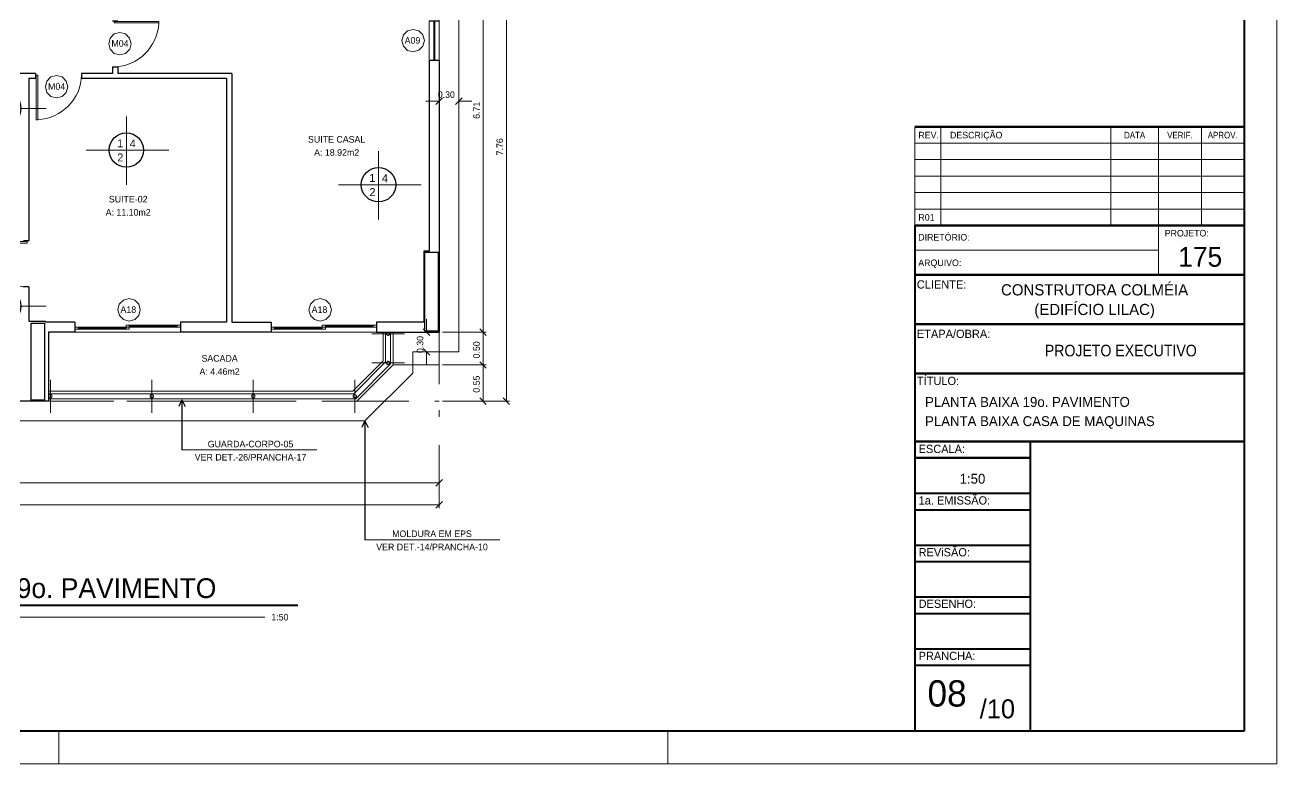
# Model space of a CAD drawing. Header units: metres. Extents: x 3.9 to 63.3, y 8 to 50.1.
# Drawn here: x 44.34 to 63.35, y 8.02 to 19.24 of the extents above; entities that cross this region are included whole.
import ezdxf
from ezdxf.enums import TextEntityAlignment as Align

# ---------------------------------------------------------------- set-up
doc = ezdxf.new("R2010")
doc.units = ezdxf.units.M
doc.header["$MEASUREMENT"] = 0
for name, pattern in [('DGN Style 2', [0.988287, 0.592972, -0.395315]), ('DGN Style 3', [1.383601, 0.988287, -0.395315]), ('DGN Style 4', [1.582247, 0.790629, -0.395315, 0.000988287, -0.395315])]:
    doc.linetypes.add(name, pattern=pattern)
doc.layers.get('Defpoints').update_dxf_attribs({"lineweight": 0})
for name, color, linetype, lineweight in [('00-EDIFICACOES TÉRREO', 7, 'Continuous', 0), ('34 - Mobiliário', 7, 'Continuous', 0), ('CORNIJAS_VAR NA PLANTA PTIPO 1', 7, 'Continuous', 0), ('Level 1', 7, 'Continuous', 0), ('Level 11-1', 7, 'Continuous', 0), ('Level 12', 7, 'Continuous', 0), ('Level 14', 7, 'Continuous', 0), ('Level 21-1', 7, 'Continuous', 0), ('Level 24-1', 7, 'Continuous', 0), ('Level 3', 7, 'Continuous', 0), ('Level 31', 7, 'Continuous', 0), ('Level 50', 7, 'Continuous', 0), ('Level 62', 7, 'Continuous', 0), ('Level 63', 7, 'Continuous', 0), ('Level 7', 7, 'Continuous', 0)]:
    doc.layers.add(name, color=color, linetype=linetype, lineweight=lineweight)
doc.layers.add('6', color=6, linetype='Continuous')
doc.styles.add('Style-INTL_ENGINEERING', font='INTL_ENGINEERING.shx')
doc.dimstyles.get("Standard").update_dxf_attribs({"dimtxt": 0.18, "dimasz": 0.18, "dimexe": 0.18, "dimexo": 0.0625, "dimgap": 0.09, "dimtad": 0, "dimtih": 1, "dimtoh": 1, "dimdec": 4, "dimzin": 1, "dimdsep": 46, "dimtxsty": 'Standard', "dimcen": 0, "dimadec": 0, "dimazin": 0, "dimtfac": 1, "dimtdec": 4, "dimtofl": 0, "dimtmove": 0, "dimatfit": 3, "dimfxl": 0, "dimtolj": 1, "dimtzin": 1, "dimarcsym": 0})

# ---------------------------------------------------------------- blocks, each defined once
blk = doc.blocks.new('P70D')
at = {"layer": '00-EDIFICACOES TÉRREO', "color": 7, "linetype": 'Continuous', "lineweight": 13}
for p, q in [((0.035, 0.705), (0.01, 0.705)), ((0.01, 0.705), (0.01, 0.025)), ((0.035, 0.025), (0.035, 0.705)), ((0.01, 0.025), (0.035, 0.025))]:
    blk.add_line(p, q, dxfattribs=at)
blk.add_ellipse((0.007, 0.032), major_axis=(0.661, -0.214), ratio=0.965677, start_param=0.313159, end_param=1.833935, dxfattribs=at)
at = {"layer": 'CORNIJAS_VAR NA PLANTA PTIPO 1', "color": 7, "linetype": 'Continuous', "lineweight": 30}
for p, q in [((0, 0), (0, 0.08)), ((0.7, 0), (0.7, 0.08))]:
    blk.add_line(p, q, dxfattribs=at)
blk = doc.blocks.new('P70D_1')
at = {"layer": 'Level 14', "color": 7, "linetype": 'Continuous', "lineweight": 13}
for p, q in [((0.035, 0.705), (0.01, 0.705)), ((0.01, 0.705), (0.01, 0.025)), ((0.035, 0.025), (0.035, 0.705)), ((0.01, 0.025), (0.035, 0.025))]:
    blk.add_line(p, q, dxfattribs=at)
blk.add_ellipse((0.007, 0.032), major_axis=(0.661, -0.214), ratio=0.965677, start_param=0.313159, end_param=1.833935, dxfattribs=at)
at = {"layer": 'Level 7', "color": 7, "linetype": 'Continuous', "lineweight": 30}
for p, q in [((0, 0), (0, 0.08)), ((0.7, 0), (0.7, 0.08))]:
    blk.add_line(p, q, dxfattribs=at)
blk = doc.blocks.new('PC185')
at = {"layer": 'Level 14', "color": 7, "linetype": 'Continuous', "lineweight": 13, "flags": 128}
for points in [[(0.00001, -0.04504), (0.05, -0.04504), (0.05001, -0.07502), (0.00002, -0.07504)], [(0.77501, -0.04506), (0.05, -0.04504), (0.05, -0.05504), (0.775, -0.05508)], [(0.05, -0.06502), (0.77502, -0.06506), (0.77499, -0.07506), (0.05001, -0.07502)], [(0.82499, -0.04506), (0.77501, -0.04506), (0.77499, -0.07506), (0.825, -0.07506)], [(0.77503, -0.07504), (0.82501, -0.07502), (0.82501, -0.10502), (0.77502, -0.10502)], [(1.55002, -0.07506), (0.82501, -0.07502), (0.82499, -0.08506), (1.55, -0.08504)], [(0.82502, -0.09502), (1.55002, -0.09504), (1.55001, -0.10504), (0.82501, -0.10502)], [(1.60001, -0.07506), (1.55002, -0.07506), (1.55001, -0.10504), (1.60002, -0.10504)]]:
    blk.add_lwpolyline(points, close=True, dxfattribs=at)
at = {"layer": 'Level 31', "color": 30, "linetype": 'Continuous', "lineweight": 0}
blk.add_line((-0.00001, -0.15008), (1.60001, -0.15012), dxfattribs=at)
at = {"layer": 'Level 7', "color": 7, "linetype": 'Continuous', "lineweight": 30, "flags": 128}
for points in [[(0, 0), (-0.00001, -0.15008)], [(1.60001, -0.00002), (1.60001, -0.1501)]]:
    blk.add_lwpolyline(points, dxfattribs=at)
blk = doc.blocks.new('J140B1')
at = {"layer": '34 - Mobiliário', "color": 7, "linetype": 'Continuous', "lineweight": 40}
blk.add_line((0, 0.075), (0.6, 0.075), dxfattribs=at)
at = {"layer": 'CORNIJAS_VAR NA PLANTA PTIPO 1', "color": 7, "linetype": 'Continuous', "lineweight": 30}
for p, q in [((0, 0), (0, 0.15)), ((0.6, 0), (0.6, 0.15))]:
    blk.add_line(p, q, dxfattribs=at)
at = {"layer": 'CORNIJAS_VAR NA PLANTA PTIPO 1', "color": 7, "linetype": 'Continuous', "lineweight": 0}
for p, q in [((0, 0.15), (0.6, 0.15)), ((0, 0), (0.6, 0))]:
    blk.add_line(p, q, dxfattribs=at)
blk = doc.blocks.new('*U94')
at = {"layer": 'Level 1', "color": 3, "linetype": 'DGN Style 4', "lineweight": 0}
blk.add_line((0, 0.25), (0, -0.25), dxfattribs=at)
at = {"layer": 'Level 50', "color": 190, "linetype": 'DGN Style 2', "lineweight": 0, "extrusion": (0, 0, -1)}
blk.add_circle((0, 0), 0.025, dxfattribs=at)
blk = doc.blocks.new('*U95')
at = {"layer": 'Level 1', "color": 3, "linetype": 'DGN Style 4', "lineweight": 0}
blk.add_line((0.25, 0), (-0.25, 0), dxfattribs=at)
at = {"layer": 'Level 50', "color": 190, "linetype": 'DGN Style 2', "lineweight": 0, "extrusion": (0, 0, -1)}
blk.add_circle((0, 0), 0.025, dxfattribs=at)
blk = doc.blocks.new('*U96')
at = {"layer": 'Level 1', "color": 3, "linetype": 'DGN Style 4', "lineweight": 0}
blk.add_line((0.25, 0), (-0.25, 0), dxfattribs=at)
at = {"layer": 'Level 50', "color": 190, "linetype": 'DGN Style 2', "lineweight": 0, "extrusion": (0, 0, -1)}
blk.add_circle((0, 0), 0.025, dxfattribs=at)
blk = doc.blocks.new('*U97')
at = {"layer": 'Level 1', "color": 3, "linetype": 'DGN Style 4', "lineweight": 0}
blk.add_line((0, 0.25), (0, -0.25), dxfattribs=at)
at = {"layer": 'Level 50', "color": 190, "linetype": 'DGN Style 2', "lineweight": 0, "extrusion": (0, 0, -1)}
blk.add_circle((0, 0), 0.025, dxfattribs=at)
blk = doc.blocks.new('*U98')
at = {"layer": 'Level 1', "color": 3, "linetype": 'DGN Style 4', "lineweight": 0}
blk.add_line((0, 0.25), (0, -0.25), dxfattribs=at)
at = {"layer": 'Level 50', "color": 190, "linetype": 'DGN Style 2', "lineweight": 0, "extrusion": (0, 0, -1)}
blk.add_circle((0, 0), 0.025, dxfattribs=at)
blk = doc.blocks.new('*U99')
at = {"layer": 'Level 1', "color": 3, "linetype": 'DGN Style 4', "lineweight": 0}
blk.add_line((0, 0.25), (0, -0.25), dxfattribs=at)
at = {"layer": 'Level 50', "color": 190, "linetype": 'DGN Style 2', "lineweight": 0, "extrusion": (0, 0, -1)}
blk.add_circle((0, 0), 0.025, dxfattribs=at)
blk = doc.blocks.new('*U87')
at = {"layer": 'CORNIJAS_VAR NA PLANTA PTIPO 1', "color": 7, "linetype": 'DGN Style 3', "lineweight": 13, "flags": 128}
blk.add_lwpolyline([(14.195, -6.288), (18.875, -6.288), (19.425, -5.738), (19.425, -5.238)], dxfattribs=at)
at = {"layer": 'CORNIJAS_VAR NA PLANTA PTIPO 1', "color": 7, "linetype": 'Continuous', "lineweight": 13, "flags": 128}
blk.add_lwpolyline([(14.195, -6.138), (18.813, -6.138), (19.275, -5.676), (19.275, -5.238)], dxfattribs=at)
at = {"layer": 'Level 21-1', "color": 7, "linetype": 'Continuous', "lineweight": 13}
for p, q in [((20.425, -5.538), (20.425, 1.772)), ((19.725, -5.862), (19.725, -5.538)), ((19.725, -5.538), (20.425, -5.538)), ((18.999, -6.588), (19.725, -5.862)), ((9.471, -6.588), (18.999, -6.588))]:
    blk.add_line(p, q, dxfattribs=at)
at = {"layer": 'Level 50', "color": 190, "linetype": 'Continuous', "lineweight": 13, "flags": 128}
for points in [[(14.195, -6.175), (18.828, -6.175), (19.312, -5.691), (19.312, -5.238)], [(14.195, -6.25), (18.859, -6.25), (19.387, -5.722), (19.387, -5.238)]]:
    blk.add_lwpolyline(points, dxfattribs=at)
at = {"layer": 'Level 50', "color": 190, "linetype": 'DGN Style 2', "lineweight": 0, "extrusion": (0, 0, -1)}
for name, p in [('*U95', (-19.351, -5.263)), ('*U96', (-19.351, -5.707)), ('*U94', (-14.221, -6.213)), ('*U98', (-15.762, -6.213)), ('*U99', (-17.303, -6.213)), ('*U97', (-18.845, -6.213))]:
    blk.add_blockref(name, p, dxfattribs=at)
blk = doc.blocks.new('*U137')
at = {"layer": 'Level 11-1', "color": 2, "linetype": 'Continuous', "lineweight": 40}
blk.add_line((-0.08778, -0.00076), (0.08448, -0.00076), dxfattribs=at)
at = {"layer": 'Level 11-1', "color": 2, "linetype": 'Continuous', "lineweight": 0}
blk.add_line((-0.0554, -0.00443), (0.0745, -0.00442), dxfattribs=at)
at = {"layer": 'Level 11-1', "color": 2, "linetype": 'Continuous', "lineweight": 40}
blk.add_circle((-0.07819, -0.00077), 0.0096, dxfattribs=at)
at = {"layer": 'Level 11-1', "color": 2, "linetype": 'Continuous', "lineweight": 40, "style": 'Style-INTL_ENGINEERING'}
blk.add_text('PLANTA BAIXA 19o. PAVIMENTO', height=0.0059999, rotation=0.0007, dxfattribs=at).set_placement((-0.06465, 0.00138))
at = {"layer": 'Level 11-1', "color": 2, "linetype": 'Continuous', "lineweight": 0, "style": 'Style-INTL_ENGINEERING'}
blk.add_text('ESCALA', height=0.002, rotation=0.0007, dxfattribs=at).set_placement((-0.05558, -0.00478), align=Align.MIDDLE_RIGHT)
at = {"layer": 'Level 11-1', "color": 2, "linetype": 'Continuous', "lineweight": 13, "style": 'Style-INTL_ENGINEERING'}
blk.add_text('1:50', height=0.002, rotation=0.0007, dxfattribs=at).set_placement((0.07646, -0.00444), align=Align.MIDDLE_LEFT)
at = {"layer": 'Level 11-1', "color": 2, "linetype": 'Continuous', "lineweight": 40, "insert": (-0.07801, -0.00121), "char_height": 0.006, "attachment_point": 8, "rotation": 0.0007, "line_spacing_factor": 0.6, "style": 'Style-INTL_ENGINEERING'}
blk.add_mtext('1\\P', dxfattribs=at)
at = {"layer": 'Level 11-1', "color": 2, "linetype": 'Continuous', "lineweight": 13, "insert": (-0.07778, -0.00764), "char_height": 0.002, "attachment_point": 8, "rotation": 0.0007, "line_spacing_factor": 0.6, "style": 'Style-INTL_ENGINEERING'}
blk.add_mtext('08\\P', dxfattribs=at)
blk = doc.blocks.new('*D225')
at = {"layer": 'Defpoints', "color": 2, "linetype": 'Continuous', "lineweight": 0}
for p, q in [((31.694, 13.077), (31.694, 12.239)), ((50.625, 12.86), (50.625, 12.239)), ((31.644, 12.239), (31.744, 12.338)), ((50.625, 12.288), (31.694, 12.288)), ((50.674, 12.338), (50.575, 12.239))]:
    blk.add_line(p, q, dxfattribs=at)
at = {"layer": 'Defpoints'}
for p in [(31.694, 13.126), (50.625, 12.909), (31.694, 12.288), (41.159, 12.288)]:
    blk.add_point(p, dxfattribs=at)
at = {"layer": 'Defpoints', "color": 2, "linetype": 'Continuous', "lineweight": 0, "style": 'Style-INTL_ENGINEERING'}
blk.add_text('18.93', height=0.0995, dxfattribs=at).set_placement((41.001, 12.387), align=Align.MIDDLE_LEFT)
blk = doc.blocks.new('_Oblique')
at = {"color": 0, "linetype": 'ByBlock', "lineweight": -2}
blk.add_line((0.5, 0.5), (-0.5, -0.5), dxfattribs=at)
blk = doc.blocks.new('*D235')
at = {"layer": 'Defpoints', "color": 2, "linetype": 'Continuous', "lineweight": 0}
for p, q in [((10.375, 12.86), (10.375, 11.906)), ((50.625, 12.86), (50.625, 11.906)), ((10.325, 11.906), (10.424, 12.006)), ((50.674, 12.006), (50.575, 11.906)), ((50.625, 11.956), (10.375, 11.956))]:
    blk.add_line(p, q, dxfattribs=at)
at = {"layer": 'Defpoints'}
for p in [(10.375, 12.909), (50.625, 12.909), (10.375, 11.956), (30.5, 11.956)]:
    blk.add_point(p, dxfattribs=at)
at = {"layer": 'Defpoints', "color": 2, "linetype": 'Continuous', "lineweight": 0, "style": 'Style-INTL_ENGINEERING'}
blk.add_text('40.25', height=0.0995, dxfattribs=at).set_placement((30.309, 12.055), align=Align.MIDDLE_LEFT)
blk = doc.blocks.new('*D297')
at = {"layer": 'Defpoints', "color": 2, "linetype": 'Continuous', "lineweight": 0}
for p, q in [((50.674, 14.579), (51.342, 14.579)), ((51.242, 14.629), (51.342, 14.529)), ((51.292, 14.579), (51.292, 14.079)), ((50.674, 14.079), (51.342, 14.079)), ((51.342, 14.029), (51.242, 14.129))]:
    blk.add_line(p, q, dxfattribs=at)
at = {"layer": 'Defpoints'}
for p in [(50.625, 14.579), (51.292, 14.329), (50.625, 14.079), (51.292, 14.079)]:
    blk.add_point(p, dxfattribs=at)
at = {"layer": 'Defpoints', "color": 2, "linetype": 'Continuous', "lineweight": 0, "style": 'Style-INTL_ENGINEERING'}
blk.add_text('0.50', height=0.0995, rotation=90, dxfattribs=at).set_placement((51.193, 14.179), align=Align.MIDDLE_LEFT)
blk = doc.blocks.new('*D298')
at = {"layer": 'Defpoints', "color": 2, "linetype": 'Continuous', "lineweight": 0}
for p, q in [((50.674, 14.079), (51.342, 14.079)), ((51.242, 14.129), (51.342, 14.029)), ((51.292, 14.079), (51.292, 13.529)), ((50.674, 13.529), (51.342, 13.529)), ((51.342, 13.479), (51.242, 13.579))]:
    blk.add_line(p, q, dxfattribs=at)
at = {"layer": 'Defpoints'}
for p in [(50.625, 14.079), (51.292, 13.804), (50.625, 13.529), (51.292, 13.529)]:
    blk.add_point(p, dxfattribs=at)
at = {"layer": 'Defpoints', "color": 2, "linetype": 'Continuous', "lineweight": 0, "style": 'Style-INTL_ENGINEERING'}
blk.add_text('0.55', height=0.0995, rotation=90, dxfattribs=at).set_placement((51.193, 13.658), align=Align.MIDDLE_LEFT)
blk = doc.blocks.new('*D296')
at = {"layer": 'Defpoints', "color": 2, "linetype": 'Continuous', "lineweight": 0}
for p, q in [((51.242, 21.339), (51.342, 21.239)), ((50.674, 21.289), (51.342, 21.289)), ((51.292, 21.289), (51.292, 14.579)), ((50.674, 14.579), (51.342, 14.579)), ((51.342, 14.529), (51.242, 14.629))]:
    blk.add_line(p, q, dxfattribs=at)
at = {"layer": 'Defpoints'}
for p in [(50.625, 21.289), (51.292, 17.934), (50.625, 14.579), (51.292, 14.579)]:
    blk.add_point(p, dxfattribs=at)
at = {"layer": 'Defpoints', "color": 2, "linetype": 'Continuous', "lineweight": 0, "style": 'Style-INTL_ENGINEERING'}
blk.add_text('6.71', height=0.0995, rotation=90, dxfattribs=at).set_placement((51.193, 17.818), align=Align.MIDDLE_LEFT)
blk = doc.blocks.new('*D299')
at = {"layer": 'Defpoints', "color": 2, "linetype": 'Continuous', "lineweight": 0}
for p, q in [((51.596, 21.339), (51.695, 21.239)), ((50.674, 21.289), (51.695, 21.289)), ((51.646, 21.289), (51.646, 13.529)), ((50.674, 13.529), (51.695, 13.529)), ((51.695, 13.479), (51.596, 13.579))]:
    blk.add_line(p, q, dxfattribs=at)
at = {"layer": 'Defpoints'}
for p in [(50.625, 21.289), (51.646, 17.409), (50.625, 13.529), (51.646, 13.529)]:
    blk.add_point(p, dxfattribs=at)
at = {"layer": 'Defpoints', "color": 2, "linetype": 'Continuous', "lineweight": 0, "style": 'Style-INTL_ENGINEERING'}
blk.add_text('7.76', height=0.0995, rotation=90, dxfattribs=at).set_placement((51.546, 17.264), align=Align.MIDDLE_LEFT)
blk = doc.blocks.new('TerminatorOpen')
at = {"color": 0, "linetype": 'ByBlock', "lineweight": -2}
for q in [(-1, 0.5), (-1, 0), (-1, -0.5)]:
    blk.add_line((0, 0), q, dxfattribs=at)
blk = doc.blocks.new('INDESP_4')
at = {"layer": 'Level 3', "color": 131, "linetype": 'Continuous', "lineweight": 0}
for p, q in [((0.01506, -0.01302), (0.01507, 0.01257)), ((0.00001, 0), (0.03099, 0))]:
    blk.add_line(p, q, dxfattribs=at)
at = {"layer": 'Level 3', "color": 131, "linetype": 'Continuous', "lineweight": 13}
blk.add_line((0.0221, 0), (0.02213, 0.00002), dxfattribs=at)
at = {"layer": 'Level 3', "color": 131, "linetype": 'Continuous', "lineweight": 30}
blk.add_circle((0.01505, 0.00001), 0.00645, dxfattribs=at)
at = {"layer": 'Level 3', "color": 131, "linetype": 'Continuous', "lineweight": 30, "style": 'Style-INTL_ENGINEERING'}
for s, p in [('1', (0.01159, 0.00105)), ('4', (0.01633, 0.00098)), ('2', (0.01167, -0.00425))]:
    blk.add_text(s, height=0.003, rotation=0, dxfattribs=at).set_placement(p)
blk = doc.blocks.new('INDESP_6')
at = {"layer": 'Level 3', "color": 131, "linetype": 'Continuous', "lineweight": 0}
for p, q in [((0.01506, -0.01302), (0.01507, 0.01257)), ((0.00001, 0), (0.03099, 0))]:
    blk.add_line(p, q, dxfattribs=at)
at = {"layer": 'Level 3', "color": 131, "linetype": 'Continuous', "lineweight": 13}
blk.add_line((0.0221, 0), (0.02213, 0.00002), dxfattribs=at)
at = {"layer": 'Level 3', "color": 131, "linetype": 'Continuous', "lineweight": 30}
blk.add_circle((0.01505, 0.00001), 0.00645, dxfattribs=at)
at = {"layer": 'Level 3', "color": 131, "linetype": 'Continuous', "lineweight": 30, "style": 'Style-INTL_ENGINEERING'}
for s, p in [('1', (0.01159, 0.00105)), ('2', (0.01633, 0.00098)), ('2', (0.01167, -0.00425))]:
    blk.add_text(s, height=0.003, rotation=0, dxfattribs=at).set_placement(p)
blk = doc.blocks.new('*U352')
at = {"layer": '00-EDIFICACOES TÉRREO', "color": 4, "linetype": 'Continuous', "lineweight": 0, "flags": 128}
blk.add_lwpolyline([(0.00342, 0), (0.00294, 0.00172), (0.00172, 0.00296), (0, 0.00342), (-0.00171, 0.00296), (-0.00296, 0.00172), (-0.00341, 0), (-0.00294, -0.00171), (-0.00172, -0.00295), (-0.00001, -0.00341), (0.00173, -0.00294), (0.00295, -0.00171)], close=True, dxfattribs=at)
at = {"layer": '00-EDIFICACOES TÉRREO', "color": 4, "linetype": 'Continuous', "lineweight": 0, "style": 'Style-INTL_ENGINEERING'}
blk.add_text('M04', height=0.001999, rotation=359.9999, dxfattribs=at).set_placement((-0.00259, -0.00093))
blk = doc.blocks.new('*U362')
at = {"layer": '00-EDIFICACOES TÉRREO', "color": 4, "linetype": 'Continuous', "lineweight": 0, "flags": 128}
blk.add_lwpolyline([(0.00342, 0), (0.00294, 0.00172), (0.00172, 0.00296), (0, 0.00342), (-0.00171, 0.00296), (-0.00296, 0.00172), (-0.00341, 0), (-0.00294, -0.00171), (-0.00172, -0.00295), (-0.00001, -0.00341), (0.00173, -0.00294), (0.00295, -0.00171)], close=True, dxfattribs=at)
at = {"layer": '00-EDIFICACOES TÉRREO', "color": 4, "linetype": 'Continuous', "lineweight": 0, "style": 'Style-INTL_ENGINEERING'}
blk.add_text('A09', height=0.001999, rotation=359.9999, dxfattribs=at).set_placement((-0.00259, -0.00093))
blk = doc.blocks.new('*U363')
at = {"layer": '00-EDIFICACOES TÉRREO', "color": 4, "linetype": 'Continuous', "lineweight": 0, "flags": 128}
blk.add_lwpolyline([(0.00342, 0), (0.00294, 0.00172), (0.00172, 0.00296), (0, 0.00342), (-0.00171, 0.00296), (-0.00296, 0.00172), (-0.00341, 0), (-0.00294, -0.00171), (-0.00172, -0.00295), (-0.00001, -0.00341), (0.00173, -0.00294), (0.00295, -0.00171)], close=True, dxfattribs=at)
at = {"layer": '00-EDIFICACOES TÉRREO', "color": 4, "linetype": 'Continuous', "lineweight": 0, "style": 'Style-INTL_ENGINEERING'}
blk.add_text('A18', height=0.001999, rotation=359.9999, dxfattribs=at).set_placement((-0.00259, -0.00093))
blk = doc.blocks.new('*D368')
at = {"layer": 'Defpoints', "color": 2, "linetype": 'Continuous', "lineweight": 0}
for p, q in [((50.435, 14.779), (50.435, 14.579)), ((50.485, 14.529), (50.385, 14.629)), ((50.538, 14.579), (50.386, 14.579)), ((50.385, 14.329), (50.485, 14.229)), ((50.525, 14.279), (50.386, 14.279)), ((50.435, 14.08), (50.435, 14.279))]:
    blk.add_line(p, q, dxfattribs=at)
at = {"layer": 'Defpoints'}
for p in [(50.587, 14.579), (50.435, 14.41), (50.435, 14.279), (50.575, 14.279)]:
    blk.add_point(p, dxfattribs=at)
at = {"layer": 'Defpoints', "color": 2, "linetype": 'Continuous', "lineweight": 0, "style": 'Style-INTL_ENGINEERING'}
blk.add_text('0.30', height=0.0995, rotation=90, dxfattribs=at).set_placement((50.336, 14.26), align=Align.MIDDLE_LEFT)
blk = doc.blocks.new('*D381')
at = {"layer": 'Defpoints', "color": 2, "linetype": 'Continuous', "lineweight": 0}
for p, q in [((50.425, 18.086), (50.625, 18.086)), ((50.674, 18.136), (50.575, 18.037)), ((50.625, 17.996), (50.625, 18.136)), ((50.875, 18.037), (50.974, 18.136)), ((50.925, 17.984), (50.925, 18.136)), ((51.124, 18.086), (50.925, 18.086))]:
    blk.add_line(p, q, dxfattribs=at)
at = {"layer": 'Defpoints'}
for p in [(50.625, 18.086), (50.756, 18.086), (50.625, 17.947), (50.925, 17.934)]:
    blk.add_point(p, dxfattribs=at)
at = {"layer": 'Defpoints', "color": 2, "linetype": 'Continuous', "lineweight": 0, "style": 'Style-INTL_ENGINEERING'}
blk.add_text('0.30', height=0.0995, dxfattribs=at).set_placement((50.605, 18.186), align=Align.MIDDLE_LEFT)

msp = doc.modelspace()

# ---------------------------------------------------------------- linework, layer by layer
at = {"layer": '6', "linetype": 'Continuous'}
for points in [[(50.61, 14.595), (50.41, 14.595), (50.41, 15.795), (50.61, 15.795)], [(44.63, 13.545), (44.43, 13.545), (44.43, 14.715), (44.63, 14.715)]]:
    msp.add_lwpolyline(points, close=True, dxfattribs=at)
at = {"layer": 'CORNIJAS_VAR NA PLANTA PTIPO 1', "color": 7, "linetype": 'Continuous', "lineweight": 30}
for p, q in [((50.475, 18.709), (50.475, 15.81)), ((50.625, 18.709), (50.625, 14.579)), ((44.495, 18.509), (42.835, 18.509)), ((45.665, 18.509), (45.195, 18.509)), ((45.665, 18.609), (45.665, 18.509)), ((45.745, 18.609), (45.745, 18.509)), ((47.475, 18.509), (45.745, 18.509)), ((47.475, 18.509), (47.475, 14.729)), ((44.395, 18.429), (44.395, 15.964)), ((44.495, 18.429), (44.395, 18.429)), ((47.395, 18.429), (45.195, 18.429)), ((47.395, 18.429), (47.395, 14.729)), ((44.395, 15.264), (44.395, 14.745)), ((44.395, 14.745), (44.645, 14.745)), ((44.645, 14.729), (44.645, 14.745)), ((45.095, 14.729), (44.645, 14.729)), ((47.395, 14.729), (46.695, 14.729)), ((47.475, 14.729), (48.075, 14.729)), ((50.395, 14.729), (49.675, 14.729)), ((45.095, 14.579), (44.695, 14.579)), ((48.075, 14.579), (46.695, 14.579)), ((49.675, 14.579), (50.625, 14.579)), ((44.695, 13.529), (44.08, 13.529))]:
    msp.add_line(p, q, dxfattribs=at)
at = {"layer": 'CORNIJAS_VAR NA PLANTA PTIPO 1', "color": 7, "linetype": 'Continuous', "lineweight": 30, "flags": 128}
msp.add_lwpolyline([(50.475, 15.81), (50.395, 15.81), (50.395, 14.729)], dxfattribs=at)
at = {"layer": 'Defpoints', "color": 2, "linetype": 'DGN Style 4', "lineweight": 0}
for p, q in [((50.625, 14.579), (50.625, 12.909)), ((49.925, 14.079), (50.625, 14.079)), ((49.375, 13.529), (50.625, 13.529))]:
    msp.add_line(p, q, dxfattribs=at)
at = {"layer": 'Level 12', "color": 2, "linetype": 'Continuous', "lineweight": 13}
for p, q in [((48.768, 12.788), (46.72, 12.788)), ((51.547, 11.425), (49.499, 11.425))]:
    msp.add_line(p, q, dxfattribs=at)
at = {"layer": 'Level 24-1', "color": 7, "linetype": 'DGN Style 2', "lineweight": 0, "flags": 128}
msp.add_lwpolyline([(33.725, 21.939), (38.035, 21.939), (38.035, 22.689), (46.865, 22.689), (46.865, 21.289), (50.625, 21.289), (50.625, 14.579), (49.925, 14.579), (49.925, 14.079), (49.375, 13.529), (39.847, 13.529), (39.227, 12.909), (31.911, 12.909), (31.694, 13.126), (29.305, 13.126), (29.088, 12.909), (21.772, 12.909), (21.152, 13.529), (11.625, 13.529), (11.075, 14.079), (11.075, 14.579), (10.375, 14.579), (10.375, 21.289), (14.135, 21.289), (14.135, 22.689), (22.965, 22.689), (22.965, 21.939), (27.274, 21.939), (27.274, 26.725), (33.724, 26.725), (33.725, 21.939)], dxfattribs=at)
msp.add_lwpolyline([(33.725, 21.939), (38.035, 21.939), (38.035, 22.689), (46.865, 22.689), (46.865, 21.289), (50.625, 21.289), (50.625, 14.579), (49.925, 14.579), (49.925, 14.079), (49.375, 13.529), (39.847, 13.529), (39.227, 12.909), (31.911, 12.909), (31.694, 13.126), (29.305, 13.126), (29.088, 12.909), (21.772, 12.909), (21.152, 13.529), (11.625, 13.529), (11.075, 14.079), (11.075, 14.579), (10.375, 14.579), (10.375, 21.289), (14.135, 21.289), (14.135, 22.689), (22.965, 22.689), (22.965, 21.939), (27.274, 21.939), (27.274, 26.725), (33.724, 26.725), (33.725, 21.939)], dxfattribs=at)
at = {"layer": 'Level 62', "color": 131, "linetype": 'Continuous', "lineweight": 13}
for p, q in [((57.851, 16.198), (57.851, 17.698)), ((58.244, 16.198), (58.244, 17.698)), ((60.826, 16.198), (60.826, 17.698)), ((61.551, 16.198), (61.551, 17.698)), ((62.201, 16.198), (62.201, 17.698)), ((62.849, 16.198), (62.849, 17.698)), ((62.849, 17.448), (57.851, 17.448)), ((62.849, 17.198), (57.851, 17.198)), ((62.849, 16.948), (57.851, 16.948)), ((62.849, 16.698), (57.851, 16.698)), ((62.849, 16.448), (57.851, 16.448)), ((61.55, 16.199), (61.55, 15.449))]:
    msp.add_line(p, q, dxfattribs=at)
at = {"layer": 'Level 62', "color": 131, "linetype": 'Continuous', "lineweight": 140}
for p, q in [((57.851, 17.698), (62.849, 17.698)), ((57.85, 16.198), (62.849, 16.198))]:
    msp.add_line(p, q, dxfattribs=at)
at = {"layer": 'Level 63', "color": 131, "linetype": 'Continuous', "lineweight": 40}
for p, q in [((62.85, 49.569), (62.85, 8.518)), ((57.85, 16.198), (57.85, 8.518)), ((59.6, 12.918), (59.6, 8.518)), ((57.85, 12.131), (59.6, 12.131)), ((57.85, 11.881), (59.6, 11.881)), ((57.85, 11.343), (59.6, 11.343)), ((57.85, 11.093), (59.6, 11.093)), ((57.85, 10.556), (59.6, 10.556)), ((57.85, 10.306), (59.6, 10.306)), ((57.85, 9.769), (59.6, 9.769)), ((57.85, 9.519), (59.6, 9.519)), ((5.149, 8.519), (62.85, 8.519))]:
    msp.add_line(p, q, dxfattribs=at)
at = {"layer": 'Level 63', "color": 131, "linetype": 'Continuous', "lineweight": 13}
msp.add_line((61.55, 15.825), (57.85, 15.825), dxfattribs=at)
at = {"layer": 'Level 63', "color": 131, "linetype": 'Continuous', "lineweight": 140}
msp.add_line((62.849, 15.449), (57.849, 15.449), dxfattribs=at)
at = {"layer": 'Level 63', "color": 131, "linetype": 'Continuous', "lineweight": 70}
for p, q in [((62.849, 14.698), (57.849, 14.698)), ((62.849, 13.949), (57.85, 13.949)), ((62.849, 12.919), (57.85, 12.918)), ((59.601, 12.668), (57.85, 12.668))]:
    msp.add_line(p, q, dxfattribs=at)
at = {"layer": 'Level 63', "color": 131, "linetype": 'Continuous', "lineweight": 0}
for p, q in [((44.849, 8.519), (44.849, 8.019)), ((54.099, 8.519), (54.099, 8.018))]:
    msp.add_line(p, q, dxfattribs=at)
at = {"layer": 'Level 63', "color": 131, "linetype": 'Continuous', "lineweight": 0, "flags": 128}
msp.add_lwpolyline([(63.349, 50.069), (3.899, 50.069), (3.899, 8.019), (63.349, 8.019)], close=True, dxfattribs=at)
at = {"layer": 'Level 7', "color": 7, "linetype": 'Continuous', "lineweight": 30, "flags": 128}
msp.add_lwpolyline([(44.695, 14.579), (44.695, 13.529)], dxfattribs=at)

# ---------------------------------------------------------------- block references
at = {"layer": '00-EDIFICACOES TÉRREO', "color": 4, "linetype": 'Continuous', "lineweight": 0, "xscale": 50.00000000487893, "yscale": 50.00000000487893, "zscale": 50.00000000487893, "rotation": 0.0008004141529982}
for name, p in [('*U352', (45.778, 18.96)), ('*U362', (50.231, 19.006)), ('*U352', (44.816, 18.306)), ('*U363', (45.916, 14.916)), ('*U363', (48.819, 14.916))]:
    msp.add_blockref(name, p, dxfattribs=at)
at = {"layer": 'CORNIJAS_VAR NA PLANTA PTIPO 1', "color": 7, "linetype": 'Continuous', "lineweight": 30}
for name, p, xscale, yscale, rotation in [('J140B1', (50.475, 19.309), 0.9999953433792164, 0.9999953433792164, 270), ('P70D', (44.495, 18.509), 1.000004656718364, -1.000004656718364, 0.0008004104257883999), ('P70D', (44.395, 15.964), 1.000004656718364, -1.000004656718364, 270.0008004104258)]:
    msp.add_blockref(name, p, dxfattribs=dict(at, xscale=xscale, yscale=yscale, rotation=rotation))
at = {"layer": 'Level 11-1', "color": 2, "linetype": 'Continuous', "lineweight": 40, "xscale": 50, "yscale": 50, "zscale": 50}
msp.add_blockref('*U137', (44.254, 10.47), dxfattribs=at)
at = {"layer": 'Level 21-1', "color": 7, "linetype": 'Continuous', "lineweight": 13}
msp.add_blockref('*U87', (30.5, 19.817), dxfattribs=at)
at = {"layer": 'Level 3', "color": 131, "linetype": 'Continuous', "lineweight": 30, "xscale": 40.50002794240174, "yscale": 40.50002794240174, "zscale": 40.50002794240174, "rotation": 0.0006587766262007}
for name, p in [('INDESP_6', (43.402, 17.977)), ('INDESP_4', (45.266, 17.343)), ('INDESP_4', (49.095, 16.816)), ('INDESP_6', (43.402, 14.971))]:
    msp.add_blockref(name, p, dxfattribs=at)
at = {"layer": 'Level 7', "color": 7, "linetype": 'Continuous', "lineweight": 30, "xscale": 1.000004656718361, "yscale": 1.000004656718361, "rotation": 269.9991995895742}
msp.add_blockref('P70D_1', (45.665, 19.309), dxfattribs=at)
at = {"layer": 'Level 7', "color": 30, "linetype": 'Continuous', "lineweight": 0, "yscale": -1, "rotation": 180}
for p in [(46.695, 14.729), (49.675, 14.729)]:
    msp.add_blockref('PC185', p, dxfattribs=at)

# ---------------------------------------------------------------- texts
at = {"layer": 'Level 12', "color": 2, "linetype": 'Continuous', "lineweight": 13, "char_height": 0.1, "attachment_point": 5, "line_spacing_factor": 1.200006, "style": 'Style-INTL_ENGINEERING'}
for s, insert in [('SUITE CASAL\\PA: 18.92m2\\P', (49.069, 17.406)), ('SUITE-02\\PA: 11.10m2\\P', (45.903, 16.497)), ('SACADA\\PA: 4.46m2\\P', (47.291, 14.079)), ('GUARDA-CORPO-05\\PVER DET.-26/PRANCHA-17\\P', (47.761, 12.777)), ('MOLDURA EM EPS\\PVER DET.-14/PRANCHA-10\\P', (50.517, 11.414))]:
    msp.add_mtext(s, dxfattribs=dict(at, insert=insert))
at = {"layer": 'Level 62', "color": 2, "linetype": 'Continuous', "lineweight": 13, "style": 'Style-INTL_ENGINEERING'}
for s, p in [('REV.', (57.904, 17.571)), ('DESCRIÇÃO', (58.384, 17.571)), ('R01', (57.904, 16.321))]:
    msp.add_text(s, height=0.1, dxfattribs=at).set_placement(p, align=Align.MIDDLE_LEFT)
at = {"layer": 'Level 62', "color": 2, "linetype": 'Continuous', "lineweight": 13, "style": 'Style-INTL_ENGINEERING', "width": 0.900002}
for s, p in [('DATA', (61.188, 17.571)), ('VERIF.', (61.876, 17.571)), ('APROV.', (62.526, 17.571))]:
    msp.add_text(s, height=0.1, dxfattribs=at).set_placement(p, align=Align.MIDDLE_CENTER)
at = {"layer": 'Level 63', "color": 2, "linetype": 'Continuous', "lineweight": 13, "style": 'Style-INTL_ENGINEERING'}
for s, height, rotation, p in [('DIRETÓRIO: ', 0.1, 0.0007, (57.902, 15.969)), ('PROJETO:', 0.1, 0.0007, (61.645, 16.031)), ('ARQUIVO: ', 0.1, 0.0007, (57.902, 15.581)), ('CLIENTE:', 0.125, 0.0022, (57.88, 15.24)), ('ETAPA/OBRA:', 0.12498, 0.0022, (57.881, 14.49)), ('TÍTULO:', 0.125, 0.0007, (57.882, 13.774))]:
    msp.add_text(s, height=height, rotation=rotation, dxfattribs=at).set_placement(p)
at = {"layer": 'Level 63', "color": 2, "linetype": 'Continuous', "lineweight": 40, "style": 'Style-INTL_ENGINEERING'}
for s, height, p in [('175', 0.3, (61.849, 15.572)), ('08', 0.4, (58.042, 8.89)), ('/10', 0.288, (58.836, 8.711))]:
    msp.add_text(s, height=height, rotation=0.0007, dxfattribs=at).set_placement(p)
at = {"layer": 'Level 63', "color": 2, "linetype": 'Continuous', "lineweight": 40, "style": 'Style-INTL_ENGINEERING', "width": 0.909094}
msp.add_text('PROJETO EXECUTIVO', height=0.176, dxfattribs=at).set_placement((60.978, 14.298), align=Align.MIDDLE_CENTER)
at = {"layer": 'Level 63', "color": 2, "linetype": 'Continuous', "lineweight": 13, "style": 'Style-INTL_ENGINEERING'}
for s, p in [('ESCALA:', (57.907, 12.804)), ('1a. EMISSÃO:', (57.907, 12.022)), ('REViSÃO:', (57.907, 11.234)), ('DESENHO:', (57.907, 10.452)), ('PRANCHA:', (57.907, 9.66))]:
    msp.add_text(s, height=0.125, rotation=0.0007, dxfattribs=at).set_placement(p, align=Align.MIDDLE_LEFT)
at = {"layer": 'Level 63', "color": 2, "linetype": 'Continuous', "lineweight": 40, "rotation": 0.0007, "style": 'Style-INTL_ENGINEERING'}
for s, insert, char_height, attachment_point, line_spacing_factor in [('CONSTRUTORA COLMÉIA\\P(EDIFÍCIO LILAC)\\P', (60.58, 15.046), 0.17, 5, 1.049998), ('PLANTA BAIXA 19o. PAVIMENTO\\P', (58.005, 13.516), 0.15, 4, 0.6), ('PLANTA BAIXA CASA DE MAQUINAS\\P', (58.005, 13.205), 0.15, 4, 0.6), ('1:50\\P', (58.725, 12.274), 0.15, 8, 0.6)]:
    msp.add_mtext(s, dxfattribs=dict(at, insert=insert, char_height=char_height, attachment_point=attachment_point, line_spacing_factor=line_spacing_factor))

# ---------------------------------------------------------------- dimensions: what is measured, and where the dimension line sits
at = {"layer": 'Defpoints', "color": 2, "linetype": 'Continuous', "lineweight": 0}
for base, p1, p2, angle, picture, middle in [((51.292, 14.579), (50.625, 21.289), (50.625, 14.579), 270, '*D296', (51.292, 17.934)), ((51.646, 13.529), (50.625, 21.289), (50.625, 13.529), 270, '*D299', (51.646, 17.409)), ((51.292, 14.079), (50.625, 14.579), (50.625, 14.079), 270, '*D297', (51.292, 14.329)), ((51.292, 13.529), (50.625, 14.079), (50.625, 13.529), 270, '*D298', (51.292, 13.804)), ((31.694, 12.288), (50.625, 12.909), (31.694, 13.126), 180, '*D225', (41.159, 12.288)), ((10.375, 11.956), (50.625, 12.909), (10.375, 12.909), 180, '*D235', (30.5, 11.956))]:
    dim = msp.add_linear_dim(base=base, p1=p1, p2=p2, angle=angle, dimstyle='Standard', override={"dimtxt": 0.0995, "dimasz": 0.0995, "dimexe": 0.0495, "dimexo": 0.0495, "dimgap": 0.0495, "dimtad": 1, "dimtih": 0, "dimtoh": 0, "dimdec": 2, "dimzin": 3, "dimtxsty": 'Style-INTL_ENGINEERING', "dimblk": 'Oblique', "dimclre": 2, "dimtdec": 2, "dimatfit": 1, "dimtolj": 0, "dimtzin": 3, "dimlwe": 0}, dxfattribs=at)
    dim.commit()
    dim.dimension.update_dxf_attribs({"geometry": picture, "text_midpoint": middle})
for base, p1, p2, angle, picture, middle in [((50.625, 18.086), (50.925, 17.934), (50.625, 17.947), 180, '*D381', (50.756, 18.086)), ((50.435, 14.279), (50.587, 14.579), (50.575, 14.279), 270, '*D368', (50.435, 14.41))]:
    dim = msp.add_linear_dim(base=base, p1=p1, p2=p2, angle=angle, dimstyle='Standard', override={"dimtxt": 0.0995, "dimasz": 0.0995, "dimexe": 0.0495, "dimexo": 0.0495, "dimgap": 0.0495, "dimtad": 1, "dimtih": 0, "dimtoh": 0, "dimdec": 2, "dimzin": 3, "dimtxsty": 'Style-INTL_ENGINEERING', "dimblk": 'Oblique', "dimclre": 2, "dimtdec": 2, "dimatfit": 1, "dimfrac": 2, "dimtolj": 0, "dimtzin": 3, "dimlwe": 0}, dxfattribs=at)
    dim.commit()
    dim.dimension.update_dxf_attribs({"geometry": picture, "text_midpoint": middle, "dimtype": 160})

# ---------------------------------------------------------------- leaders
at = {"layer": 'Level 12', "color": 2, "linetype": 'Continuous', "lineweight": 13}
for points in [[(46.72, 13.55), (46.72, 12.788)], [(49.499, 13.229), (49.499, 11.425)]]:
    msp.add_leader(points, dimstyle='Standard', override={"dimtxt": 0.0995, "dimasz": 0.0995, "dimgap": 0, "dimtad": 1, "dimtxsty": 'Style-INTL_ENGINEERING', "dimldrblk": 'TerminatorOpen'}, dxfattribs=at)

doc.saveas('drawing.dxf')
